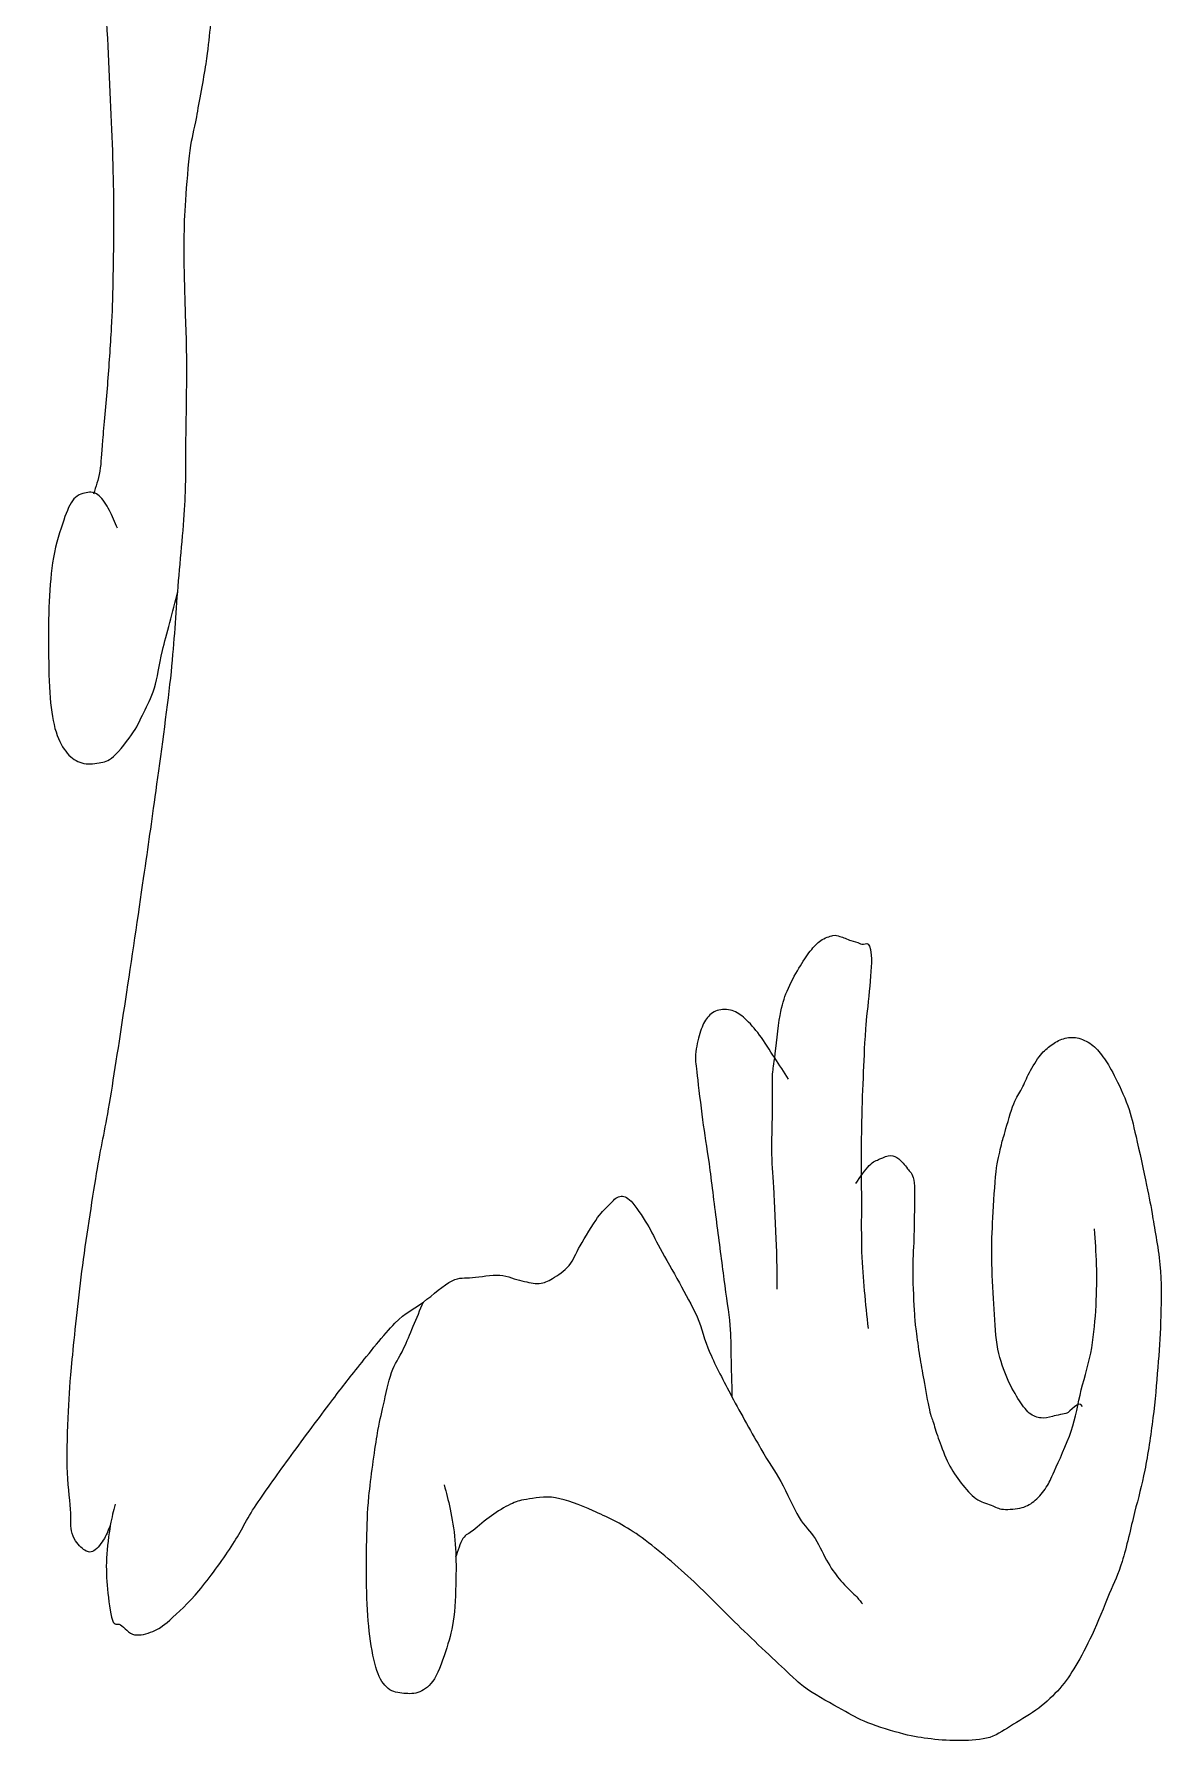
# Model space of a CAD drawing. Header units: millimetres. Extents: x -283 to 283, y -151 to 150.
# Drawn here: x -133.38 to -110.72, y -22.22 to 12.09 of the extents above; entities that cross this region are included whole.
import ezdxf

# ---------------------------------------------------------------- set-up
doc = ezdxf.new("R2010")
doc.units = ezdxf.units.MM
doc.header["$MEASUREMENT"] = 0
doc.layers.add('Camada 1', color=7, linetype='Continuous')

msp = doc.modelspace()

# ---------------------------------------------------------------- linework, layer by layer
at = {"layer": 'Camada 1', "color": 250, "lineweight": 9}
for points, knots in [([(-131.1598, 41.0359), (-131.1092, 40.8291), (-131.2001, 40.2334), (-131.2038, 40.086), (-131.2038, 40.086), (-131.2075, 39.9387), (-131.2205, 39.4637), (-131.2261, 39.2017), (-131.2261, 39.2017), (-131.2317, 38.9396), (-131.2408, 38.7496), (-131.2374, 38.5138), (-131.2374, 38.5138), (-131.234, 38.2781), (-131.2271, 38.0301), (-131.2055, 37.7932), (-131.2055, 37.7932), (-131.1839, 37.5564), (-131.1501, 37.3408), (-131.1088, 37.1054), (-131.1088, 37.1054), (-131.0674, 36.87), (-131.0179, 36.5997), (-130.958, 36.3848), (-130.958, 36.3848), (-130.8982, 36.17), (-130.8348, 35.9574), (-130.7532, 35.828), (-130.7532, 35.828), (-130.6716, 35.6985), (-130.5787, 35.686), (-130.4832, 35.6315), (-130.4832, 35.6315), (-130.3877, 35.5769), (-130.2768, 35.5114), (-130.1807, 35.5004), (-130.1807, 35.5004), (-130.0847, 35.4895), (-130.0062, 35.5223), (-129.9106, 35.566), (-129.9106, 35.566), (-129.8149, 35.6096), (-129.6867, 35.6806), (-129.6079, 35.7625), (-129.6079, 35.7625), (-129.5291, 35.8444), (-129.4879, 35.961), (-129.443, 36.052), (-129.443, 36.052), (-129.3982, 36.143), (-129.3878, 36.1765), (-129.3397, 36.3065), (-129.3397, 36.3065), (-129.2917, 36.4366), (-129.2028, 36.6595), (-129.1548, 36.8321), (-129.1548, 36.8321), (-129.1068, 37.0046), (-129.0885, 37.174), (-129.054, 37.3328), (-129.054, 37.3328), (-129.0196, 37.4916), (-128.9851, 37.5965), (-128.9479, 37.7844), (-128.9479, 37.7844), (-128.9106, 37.9722), (-128.8615, 38.235), (-128.8309, 38.4577), (-128.8309, 38.4577), (-128.8004, 38.6803), (-128.7836, 38.8815), (-128.7653, 39.1144), (-128.7653, 39.1144), (-128.747, 39.3473), (-128.7297, 39.5899), (-128.7213, 39.8534), (-128.7213, 39.8534), (-128.713, 40.1169), (-128.7092, 40.4052), (-128.7153, 40.6908), (-128.7153, 40.6908), (-128.7214, 40.9765), (-128.7374, 41.2974), (-128.758, 41.5612), (-128.758, 41.5612), (-128.7787, 41.825), (-128.8046, 42.0339), (-128.8389, 42.2672), (-128.8389, 42.2672), (-128.8732, 42.5006), (-128.909, 42.7045), (-128.9632, 42.9568), (-128.9632, 42.9568), (-129.0174, 43.2091), (-129.0952, 43.5546), (-129.1634, 43.7779), (-129.1634, 43.7779), (-129.2315, 44.0013), (-129.2815, 44.0951), (-129.3692, 44.2869), (-129.3692, 44.2869), (-129.4569, 44.4786), (-129.5986, 44.7549), (-129.6889, 44.9274), (-129.6889, 44.9274), (-129.7792, 45.0998), (-129.8159, 45.1782), (-129.9111, 45.3214), (-129.9111, 45.3214), (-130.0063, 45.4646), (-130.1431, 45.7063), (-130.2594, 45.7853), (-130.2594, 45.7853), (-130.3758, 45.8643), (-130.4877, 45.8127), (-130.5944, 45.7853), (-130.5944, 45.7853), (-130.7011, 45.7579), (-130.7906, 45.6981), (-130.8971, 45.6215), (-130.8971, 45.6215), (-131.0035, 45.545), (-131.1184, 45.4581), (-131.2322, 45.3267), (-131.2322, 45.3267), (-131.3461, 45.1953), (-131.4733, 45.0218), (-131.5784, 44.8354), (-131.5784, 44.8354), (-131.6835, 44.649), (-131.7588, 44.4424), (-131.8598, 44.2131), (-131.8598, 44.2131), (-131.9608, 43.9838), (-132.0937, 43.7179), (-132.1845, 43.4597), (-132.1845, 43.4597), (-132.2753, 43.2016), (-132.3199, 42.9793), (-132.4012, 42.6736), (-132.4012, 42.6736), (-132.4825, 42.3679), (-132.5926, 41.9644), (-132.6721, 41.6255), (-132.6721, 41.6255), (-132.7517, 41.2867), (-132.8184, 40.971), (-132.8782, 40.6429), (-132.8782, 40.6429), (-132.9379, 40.3147), (-132.983, 40.0378), (-133.0302, 39.6602), (-133.0302, 39.6602), (-133.0774, 39.2827), (-133.1208, 38.8527), (-133.1608, 38.3828), (-133.1608, 38.3828), (-133.2008, 37.913), (-133.2372, 37.3401), (-133.27, 36.8434), (-133.27, 36.8434), (-133.3028, 36.3466), (-133.3391, 35.933), (-133.3575, 35.4022), (-133.3575, 35.4022), (-133.376, 34.8714), (-133.3782, 34.2614), (-133.3804, 33.6662), (-133.3804, 33.6662), (-133.3827, 33.071), (-133.3778, 32.4162), (-133.371, 31.832), (-133.371, 31.832), (-133.3643, 31.2477), (-133.3574, 30.8058), (-133.3399, 30.1615), (-133.3399, 30.1615), (-133.3223, 29.5172), (-133.2924, 28.5949), (-133.2659, 27.9669), (-133.2659, 27.9669), (-133.2393, 27.339), (-133.2162, 26.9952), (-133.1806, 26.3947), (-133.1806, 26.3947), (-133.1451, 25.7942), (-133.0917, 24.8993), (-133.0525, 24.364), (-133.0525, 24.364), (-133.0133, 23.8286), (-133.0168, 23.9054), (-132.9453, 23.1848), (-132.9453, 23.1848), (-132.8738, 22.4642), (-132.7308, 21.0722), (-132.6235, 20.0404), (-132.6235, 20.0404), (-132.5163, 19.0086), (-132.4018, 18.0262), (-132.3017, 16.9942), (-132.3017, 16.9942), (-132.2016, 15.9623), (-132.0945, 14.8116), (-132.0231, 13.8498), (-132.0231, 13.8498), (-131.9517, 12.8881), (-131.9128, 12.0486), (-131.8738, 11.2295), (-131.8738, 11.2295), (-131.8348, 10.4103), (-131.8012, 9.615), (-131.7891, 8.9367), (-131.7891, 8.9367), (-131.777, 8.2584), (-131.7937, 7.6268), (-131.8012, 7.1679), (-131.8012, 7.1679), (-131.8088, 6.7091), (-131.8161, 6.5405), (-131.8344, 6.1853), (-131.8344, 6.1853), (-131.8527, 5.8301), (-131.8818, 5.4157), (-131.9109, 5.0389), (-131.9109, 5.0389), (-131.94, 4.6621), (-131.9836, 4.2146), (-132.009, 3.9253), (-132.009, 3.9253), (-132.0344, 3.6359), (-132.0329, 3.4873), (-132.0635, 3.3029), (-132.0635, 3.3029), (-132.094, 3.1186), (-132.1465, 2.9972), (-132.1881, 2.8444)], [0, 0, 0, 0, 0.0166667, 0.0166667, 0.0166667, 0.0166667, 0.0333333, 0.0333333, 0.0333333, 0.0333333, 0.05, 0.05, 0.05, 0.05, 0.0666667, 0.0666667, 0.0666667, 0.0666667, 0.0833333, 0.0833333, 0.0833333, 0.0833333, 0.1, 0.1, 0.1, 0.1, 0.1166667, 0.1166667, 0.1166667, 0.1166667, 0.1333333, 0.1333333, 0.1333333, 0.1333333, 0.15, 0.15, 0.15, 0.15, 0.1666667, 0.1666667, 0.1666667, 0.1666667, 0.1833333, 0.1833333, 0.1833333, 0.1833333, 0.2, 0.2, 0.2, 0.2, 0.2166667, 0.2166667, 0.2166667, 0.2166667, 0.2333333, 0.2333333, 0.2333333, 0.2333333, 0.25, 0.25, 0.25, 0.25, 0.2666667, 0.2666667, 0.2666667, 0.2666667, 0.2833333, 0.2833333, 0.2833333, 0.2833333, 0.3, 0.3, 0.3, 0.3, 0.3166667, 0.3166667, 0.3166667, 0.3166667, 0.3333333, 0.3333333, 0.3333333, 0.3333333, 0.35, 0.35, 0.35, 0.35, 0.3666667, 0.3666667, 0.3666667, 0.3666667, 0.3833333, 0.3833333, 0.3833333, 0.3833333, 0.4, 0.4, 0.4, 0.4, 0.4166667, 0.4166667, 0.4166667, 0.4166667, 0.4333333, 0.4333333, 0.4333333, 0.4333333, 0.45, 0.45, 0.45, 0.45, 0.4666667, 0.4666667, 0.4666667, 0.4666667, 0.4833333, 0.4833333, 0.4833333, 0.4833333, 0.5, 0.5, 0.5, 0.5, 0.5166667, 0.5166667, 0.5166667, 0.5166667, 0.5333333, 0.5333333, 0.5333333, 0.5333333, 0.55, 0.55, 0.55, 0.55, 0.5666667, 0.5666667, 0.5666667, 0.5666667, 0.5833333, 0.5833333, 0.5833333, 0.5833333, 0.6, 0.6, 0.6, 0.6, 0.6166667, 0.6166667, 0.6166667, 0.6166667, 0.6333333, 0.6333333, 0.6333333, 0.6333333, 0.65, 0.65, 0.65, 0.65, 0.6666667, 0.6666667, 0.6666667, 0.6666667, 0.6833333, 0.6833333, 0.6833333, 0.6833333, 0.7, 0.7, 0.7, 0.7, 0.7166667, 0.7166667, 0.7166667, 0.7166667, 0.7333333, 0.7333333, 0.7333333, 0.7333333, 0.75, 0.75, 0.75, 0.75, 0.7666667, 0.7666667, 0.7666667, 0.7666667, 0.7833333, 0.7833333, 0.7833333, 0.7833333, 0.8, 0.8, 0.8, 0.8, 0.8166667, 0.8166667, 0.8166667, 0.8166667, 0.8333333, 0.8333333, 0.8333333, 0.8333333, 0.85, 0.85, 0.85, 0.85, 0.8666667, 0.8666667, 0.8666667, 0.8666667, 0.8833333, 0.8833333, 0.8833333, 0.8833333, 0.9, 0.9, 0.9, 0.9, 0.9166667, 0.9166667, 0.9166667, 0.9166667, 0.9333333, 0.9333333, 0.9333333, 0.9333333, 0.95, 0.95, 0.95, 0.95, 0.9666667, 0.9666667, 0.9666667, 0.9666667, 1, 1, 1, 1]), ([(-131.8525, -17.8891), (-131.8994, -17.9874), (-131.9332, -18.0959), (-131.9932, -18.1839), (-131.9932, -18.1839), (-132.0532, -18.2719), (-132.1375, -18.3853), (-132.2095, -18.4132), (-132.2095, -18.4132), (-132.2815, -18.4411), (-132.3454, -18.4085), (-132.4147, -18.3477), (-132.4147, -18.3477), (-132.4841, -18.2869), (-132.5757, -18.199), (-132.6198, -18.0529), (-132.6198, -18.0529), (-132.6639, -17.9068), (-132.6358, -17.7854), (-132.6519, -17.5616), (-132.6519, -17.5616), (-132.6679, -17.3378), (-132.709, -17.0408), (-132.7161, -16.71), (-132.7161, -16.71), (-132.7231, -16.3791), (-132.7101, -15.9577), (-132.6936, -15.5963), (-132.6936, -15.5963), (-132.6771, -15.2349), (-132.6626, -15.0182), (-132.6172, -14.5482), (-132.6172, -14.5482), (-132.5718, -14.0781), (-132.503, -13.4026), (-132.4214, -12.7794), (-132.4214, -12.7794), (-132.3397, -12.1563), (-132.2205, -11.377), (-132.1281, -10.8142), (-132.1281, -10.8142), (-132.0358, -10.2514), (-131.9655, -9.9902), (-131.8677, -9.4057), (-131.8677, -9.4057), (-131.77, -8.8213), (-131.656, -8.0628), (-131.542, -7.3095), (-131.542, -7.3095), (-131.428, -6.5561), (-131.285, -5.5844), (-131.1836, -4.8856), (-131.1836, -4.8856), (-131.0822, -4.1869), (-131.0246, -3.7889), (-130.9338, -3.1169), (-130.9338, -3.1169), (-130.8429, -2.445), (-130.7115, -1.521), (-130.6386, -0.8537), (-130.6386, -0.8537), (-130.5657, -0.1865), (-130.5445, 0.2985), (-130.4972, 0.878), (-130.4972, 0.878), (-130.4498, 1.4576), (-130.3821, 2.1244), (-130.3546, 2.6234), (-130.3546, 2.6234), (-130.3272, 3.1224), (-130.3395, 3.3745), (-130.333, 3.8597), (-130.333, 3.8597), (-130.3265, 4.3448), (-130.3123, 5.0302), (-130.3155, 5.5345), (-130.3155, 5.5345), (-130.3187, 6.0388), (-130.3437, 6.4815), (-130.3525, 6.8811), (-130.3525, 6.8811), (-130.3612, 7.2806), (-130.3709, 7.6189), (-130.368, 7.9319), (-130.368, 7.9319), (-130.365, 8.2449), (-130.355, 8.4486), (-130.3348, 8.753), (-130.3348, 8.753), (-130.3146, 9.0575), (-130.2839, 9.473), (-130.2472, 9.7547), (-130.2472, 9.7547), (-130.2105, 10.0363), (-130.1695, 10.1384), (-130.1165, 10.4279), (-130.1165, 10.4279), (-130.0634, 10.7174), (-129.9746, 11.1935), (-129.9287, 11.4915), (-129.9287, 11.4915), (-129.8828, 11.7895), (-129.8653, 11.9881), (-129.8417, 12.2121), (-129.8417, 12.2121), (-129.8181, 12.4361), (-129.791, 12.6117), (-129.7872, 12.8344), (-129.7872, 12.8344), (-129.7834, 13.0572), (-129.7884, 13.241), (-129.8191, 13.5223), (-129.8191, 13.5223), (-129.8498, 13.8035), (-129.9175, 14.2096), (-129.9696, 14.5049), (-129.9696, 14.5049), (-130.0217, 14.8002), (-130.0665, 14.9635), (-130.1311, 15.291), (-130.1311, 15.291), (-130.1957, 15.6186), (-130.2818, 16.0935), (-130.3572, 16.4702), (-130.3572, 16.4702), (-130.4325, 16.8468), (-130.5058, 17.2387), (-130.5832, 17.5511), (-130.5832, 17.5511), (-130.6607, 17.8634), (-130.7321, 17.9813), (-130.8204, 18.3372), (-130.8204, 18.3372), (-130.9086, 18.6931), (-131.0052, 19.1614), (-131.1111, 19.6801), (-131.1111, 19.6801), (-131.217, 20.1988), (-131.3623, 20.9521), (-131.4555, 21.4488), (-131.4555, 21.4488), (-131.5488, 21.9456), (-131.5953, 22.2729), (-131.6707, 22.6607), (-131.6707, 22.6607), (-131.7461, 23.0486), (-131.8446, 23.4238), (-131.9076, 23.7744), (-131.9076, 23.7744), (-131.9705, 24.1249), (-131.997, 24.4615), (-132.0473, 24.757), (-132.0473, 24.757), (-132.0976, 25.0526), (-132.1621, 25.2806), (-132.2088, 25.5431), (-132.2088, 25.5431), (-132.2555, 25.8056), (-132.2912, 26.0504), (-132.3271, 26.3292), (-132.3271, 26.3292), (-132.3629, 26.608), (-132.3986, 26.9952), (-132.4236, 27.2136), (-132.4236, 27.2136), (-132.4487, 27.432), (-132.4595, 27.4975), (-132.4774, 27.6394)], [0, 0, 0, 0, 0.0232558, 0.0232558, 0.0232558, 0.0232558, 0.0465116, 0.0465116, 0.0465116, 0.0465116, 0.0697674, 0.0697674, 0.0697674, 0.0697674, 0.0930233, 0.0930233, 0.0930233, 0.0930233, 0.1162791, 0.1162791, 0.1162791, 0.1162791, 0.1395349, 0.1395349, 0.1395349, 0.1395349, 0.1627907, 0.1627907, 0.1627907, 0.1627907, 0.1860465, 0.1860465, 0.1860465, 0.1860465, 0.2093023, 0.2093023, 0.2093023, 0.2093023, 0.2325581, 0.2325581, 0.2325581, 0.2325581, 0.255814, 0.255814, 0.255814, 0.255814, 0.2790698, 0.2790698, 0.2790698, 0.2790698, 0.3023256, 0.3023256, 0.3023256, 0.3023256, 0.3255814, 0.3255814, 0.3255814, 0.3255814, 0.3488372, 0.3488372, 0.3488372, 0.3488372, 0.372093, 0.372093, 0.372093, 0.372093, 0.3953488, 0.3953488, 0.3953488, 0.3953488, 0.4186047, 0.4186047, 0.4186047, 0.4186047, 0.4418605, 0.4418605, 0.4418605, 0.4418605, 0.4651163, 0.4651163, 0.4651163, 0.4651163, 0.4883721, 0.4883721, 0.4883721, 0.4883721, 0.5116279, 0.5116279, 0.5116279, 0.5116279, 0.5348837, 0.5348837, 0.5348837, 0.5348837, 0.5581395, 0.5581395, 0.5581395, 0.5581395, 0.5813953, 0.5813953, 0.5813953, 0.5813953, 0.6046512, 0.6046512, 0.6046512, 0.6046512, 0.627907, 0.627907, 0.627907, 0.627907, 0.6511628, 0.6511628, 0.6511628, 0.6511628, 0.6744186, 0.6744186, 0.6744186, 0.6744186, 0.6976744, 0.6976744, 0.6976744, 0.6976744, 0.7209302, 0.7209302, 0.7209302, 0.7209302, 0.744186, 0.744186, 0.744186, 0.744186, 0.7674419, 0.7674419, 0.7674419, 0.7674419, 0.7906977, 0.7906977, 0.7906977, 0.7906977, 0.8139535, 0.8139535, 0.8139535, 0.8139535, 0.8372093, 0.8372093, 0.8372093, 0.8372093, 0.8604651, 0.8604651, 0.8604651, 0.8604651, 0.8837209, 0.8837209, 0.8837209, 0.8837209, 0.9069767, 0.9069767, 0.9069767, 0.9069767, 0.9302326, 0.9302326, 0.9302326, 0.9302326, 0.9534884, 0.9534884, 0.9534884, 0.9534884, 1, 1, 1, 1]), ([(-131.7078, 2.1565), (-131.7617, 2.2766), (-131.8082, 2.4072), (-131.8696, 2.5168), (-131.8696, 2.5168), (-131.931, 2.6265), (-132.0016, 2.7507), (-132.0747, 2.8116), (-132.0747, 2.8116), (-132.1477, 2.8725), (-132.2162, 2.888), (-132.3015, 2.8771), (-132.3015, 2.8771), (-132.3868, 2.8662), (-132.4994, 2.8413), (-132.5825, 2.7461), (-132.5825, 2.7461), (-132.6657, 2.651), (-132.7189, 2.5187), (-132.7882, 2.3203), (-132.7882, 2.3203), (-132.8574, 2.1219), (-132.9442, 1.8455), (-132.994, 1.567), (-132.994, 1.567), (-133.0439, 1.2884), (-133.0646, 0.9963), (-133.0811, 0.6826), (-133.0811, 0.6826), (-133.0977, 0.3689), (-133.096, 0.0227), (-133.0927, -0.3), (-133.0927, -0.3), (-133.0893, -0.6228), (-133.0864, -0.9721), (-133.061, -1.2499), (-133.061, -1.2499), (-133.0355, -1.5277), (-133.0022, -1.7454), (-132.9426, -1.9378), (-132.9426, -1.9378), (-132.8831, -2.1301), (-132.8036, -2.2584), (-132.7161, -2.3636), (-132.7161, -2.3636), (-132.6285, -2.4688), (-132.5313, -2.5271), (-132.4245, -2.5601), (-132.4245, -2.5601), (-132.3176, -2.593), (-132.1852, -2.5819), (-132.0787, -2.5601), (-132.0787, -2.5601), (-131.9722, -2.5383), (-131.903, -2.5335), (-131.7869, -2.4291), (-131.7869, -2.4291), (-131.6708, -2.3247), (-131.488, -2.0856), (-131.3867, -1.9378), (-131.3867, -1.9378), (-131.2854, -1.7899), (-131.2515, -1.6922), (-131.1811, -1.5447), (-131.1811, -1.5447), (-131.1107, -1.3972), (-131.0288, -1.264), (-130.9646, -1.0534), (-130.9646, -1.0534), (-130.9005, -0.8428), (-130.88, -0.6222), (-130.802, -0.3), (-130.802, -0.3), (-130.724, 0.0221), (-130.5988, 0.4854), (-130.4972, 0.878)], [0, 0, 0, 0, 0.05, 0.05, 0.05, 0.05, 0.1, 0.1, 0.1, 0.1, 0.15, 0.15, 0.15, 0.15, 0.2, 0.2, 0.2, 0.2, 0.25, 0.25, 0.25, 0.25, 0.3, 0.3, 0.3, 0.3, 0.35, 0.35, 0.35, 0.35, 0.4, 0.4, 0.4, 0.4, 0.45, 0.45, 0.45, 0.45, 0.5, 0.5, 0.5, 0.5, 0.55, 0.55, 0.55, 0.55, 0.6, 0.6, 0.6, 0.6, 0.65, 0.65, 0.65, 0.65, 0.7, 0.7, 0.7, 0.7, 0.75, 0.75, 0.75, 0.75, 0.8, 0.8, 0.8, 0.8, 0.85, 0.85, 0.85, 0.85, 0.9, 0.9, 0.9, 0.9, 1, 1, 1, 1]), ([(-118.4506, -13.1397), (-118.454, -12.8777), (-118.4502, -12.6761), (-118.4608, -12.3536), (-118.4608, -12.3536), (-118.4713, -12.0312), (-118.498, -11.5293), (-118.5139, -11.2072), (-118.5139, -11.2072), (-118.5299, -10.8852), (-118.5514, -10.69), (-118.5566, -10.4211), (-118.5566, -10.4211), (-118.5618, -10.1523), (-118.5471, -9.8588), (-118.5451, -9.6023), (-118.5451, -9.6023), (-118.5432, -9.3457), (-118.552, -9.0695), (-118.5446, -8.8817), (-118.5446, -8.8817), (-118.5372, -8.6938), (-118.5265, -8.6961), (-118.5011, -8.4886), (-118.5011, -8.4886), (-118.4757, -8.2812), (-118.4346, -7.8641), (-118.3924, -7.637), (-118.3924, -7.637), (-118.3502, -7.41), (-118.3153, -7.3055), (-118.2516, -7.1457), (-118.2516, -7.1457), (-118.1878, -6.9859), (-118.0914, -6.821), (-118.0135, -6.6871), (-118.0135, -6.6871), (-117.9356, -6.5533), (-117.8582, -6.4363), (-117.7847, -6.3431), (-117.7847, -6.3431), (-117.7111, -6.2499), (-117.6494, -6.1815), (-117.5732, -6.1292), (-117.5732, -6.1292), (-117.4971, -6.077), (-117.3937, -6.0442), (-117.3294, -6.0306), (-117.3294, -6.0306), (-117.2651, -6.0169), (-117.2482, -6.0306), (-117.1886, -6.047), (-117.1886, -6.047), (-117.129, -6.0633), (-117.0405, -6.1047), (-116.972, -6.1292), (-116.972, -6.1292), (-116.9034, -6.1538), (-116.846, -6.1455), (-116.777, -6.195), (-116.777, -6.195), (-116.708, -6.2446), (-116.5821, -6.0622), (-116.5605, -6.4254), (-116.5605, -6.4254), (-116.539, -6.7886), (-116.648, -7.4945), (-116.6754, -7.906), (-116.6754, -7.906), (-116.7028, -8.3174), (-116.7111, -8.5557), (-116.7249, -8.893), (-116.7249, -8.893), (-116.7387, -9.2303), (-116.7525, -9.5177), (-116.7582, -9.9293), (-116.7582, -9.9293), (-116.7639, -10.341), (-116.76, -10.951), (-116.7592, -11.3606), (-116.7592, -11.3606), (-116.7585, -11.7701), (-116.7635, -12.0833), (-116.7536, -12.3864), (-116.7536, -12.3864), (-116.7437, -12.6895), (-116.7216, -12.9157), (-116.7002, -13.1725), (-116.7002, -13.1725), (-116.6787, -13.4293), (-116.6501, -13.6747), (-116.6251, -13.9258)], [0, 0, 0, 0, 0.0416667, 0.0416667, 0.0416667, 0.0416667, 0.0833333, 0.0833333, 0.0833333, 0.0833333, 0.125, 0.125, 0.125, 0.125, 0.1666667, 0.1666667, 0.1666667, 0.1666667, 0.2083333, 0.2083333, 0.2083333, 0.2083333, 0.25, 0.25, 0.25, 0.25, 0.2916667, 0.2916667, 0.2916667, 0.2916667, 0.3333333, 0.3333333, 0.3333333, 0.3333333, 0.375, 0.375, 0.375, 0.375, 0.4166667, 0.4166667, 0.4166667, 0.4166667, 0.4583333, 0.4583333, 0.4583333, 0.4583333, 0.5, 0.5, 0.5, 0.5, 0.5416667, 0.5416667, 0.5416667, 0.5416667, 0.5833333, 0.5833333, 0.5833333, 0.5833333, 0.625, 0.625, 0.625, 0.625, 0.6666667, 0.6666667, 0.6666667, 0.6666667, 0.7083333, 0.7083333, 0.7083333, 0.7083333, 0.75, 0.75, 0.75, 0.75, 0.7916667, 0.7916667, 0.7916667, 0.7916667, 0.8333333, 0.8333333, 0.8333333, 0.8333333, 0.875, 0.875, 0.875, 0.875, 0.9166667, 0.9166667, 0.9166667, 0.9166667, 1, 1, 1, 1]), ([(-118.2205, -8.9144), (-118.314, -8.7725), (-118.404, -8.636), (-118.5011, -8.4886), (-118.5011, -8.4886), (-118.5982, -8.3412), (-118.7042, -8.1612), (-118.8033, -8.0301), (-118.8033, -8.0301), (-118.9024, -7.8989), (-119.0028, -7.7846), (-119.0948, -7.7025), (-119.0948, -7.7025), (-119.1868, -7.6204), (-119.2599, -7.5661), (-119.354, -7.5387), (-119.354, -7.5387), (-119.4481, -7.5114), (-119.5694, -7.5113), (-119.6565, -7.5387), (-119.6565, -7.5387), (-119.7436, -7.5662), (-119.8139, -7.6246), (-119.8727, -7.7025), (-119.8727, -7.7025), (-119.9316, -7.7804), (-119.9659, -7.8751), (-120.0026, -7.9973), (-120.0026, -7.9973), (-120.0394, -8.1196), (-120.0796, -8.2698), (-120.0894, -8.4231), (-120.0894, -8.4231), (-120.0992, -8.5765), (-120.0806, -8.6303), (-120.0573, -8.8489), (-120.0573, -8.8489), (-120.034, -9.0676), (-119.9893, -9.4385), (-119.9499, -9.7333), (-119.9499, -9.7333), (-119.9105, -10.0281), (-119.8675, -10.2737), (-119.8209, -10.6177), (-119.8209, -10.6177), (-119.7744, -10.9616), (-119.7206, -11.4092), (-119.6705, -11.7968), (-119.6705, -11.7968), (-119.6204, -12.1844), (-119.5649, -12.5993), (-119.5201, -12.9432), (-119.5201, -12.9432), (-119.4754, -13.2871), (-119.4253, -13.6016), (-119.402, -13.8603), (-119.402, -13.8603), (-119.3786, -14.1191), (-119.3878, -14.2425), (-119.3808, -14.4827), (-119.3808, -14.4827), (-119.3738, -14.7229), (-119.3668, -15.0286), (-119.3598, -15.3015)], [0, 0, 0, 0, 0.0588235, 0.0588235, 0.0588235, 0.0588235, 0.1176471, 0.1176471, 0.1176471, 0.1176471, 0.1764706, 0.1764706, 0.1764706, 0.1764706, 0.2352941, 0.2352941, 0.2352941, 0.2352941, 0.2941176, 0.2941176, 0.2941176, 0.2941176, 0.3529412, 0.3529412, 0.3529412, 0.3529412, 0.4117647, 0.4117647, 0.4117647, 0.4117647, 0.4705882, 0.4705882, 0.4705882, 0.4705882, 0.5294118, 0.5294118, 0.5294118, 0.5294118, 0.5882353, 0.5882353, 0.5882353, 0.5882353, 0.6470588, 0.6470588, 0.6470588, 0.6470588, 0.7058824, 0.7058824, 0.7058824, 0.7058824, 0.7647059, 0.7647059, 0.7647059, 0.7647059, 0.8235294, 0.8235294, 0.8235294, 0.8235294, 0.8823529, 0.8823529, 0.8823529, 0.8823529, 1, 1, 1, 1]), ([(-112.315, -15.4981), (-112.3831, -15.3439), (-112.5798, -15.6182), (-112.6285, -15.6291), (-112.6285, -15.6291), (-112.6771, -15.64), (-112.8338, -15.6782), (-112.9203, -15.6946), (-112.9203, -15.6946), (-113.0067, -15.711), (-113.0694, -15.7383), (-113.1472, -15.7273), (-113.1472, -15.7273), (-113.2249, -15.7164), (-113.3067, -15.6952), (-113.3848, -15.6291), (-113.3848, -15.6291), (-113.4629, -15.563), (-113.5339, -15.4602), (-113.6115, -15.3343), (-113.6115, -15.3343), (-113.6891, -15.2083), (-113.7781, -15.0575), (-113.8489, -14.8757), (-113.8489, -14.8757), (-113.9196, -14.6939), (-113.9896, -14.5011), (-114.0321, -14.2534), (-114.0321, -14.2534), (-114.0746, -14.0057), (-114.0785, -13.7242), (-114.0963, -13.4345), (-114.0963, -13.4345), (-114.1141, -13.1449), (-114.1355, -12.8085), (-114.1388, -12.5174), (-114.1388, -12.5174), (-114.1422, -12.2263), (-114.1312, -11.9885), (-114.1166, -11.6985), (-114.1166, -11.6985), (-114.102, -11.4086), (-114.0783, -11.0201), (-114.0511, -10.7814), (-114.0511, -10.7814), (-114.0239, -10.5428), (-113.9853, -10.418), (-113.9552, -10.2824), (-113.9552, -10.2824), (-113.9251, -10.1468), (-113.914, -10.1151), (-113.871, -9.9698), (-113.871, -9.9698), (-113.828, -9.8244), (-113.7542, -9.5556), (-113.6972, -9.4105), (-113.6972, -9.4105), (-113.6402, -9.2655), (-113.5843, -9.2104), (-113.5318, -9.1062), (-113.5318, -9.1062), (-113.4793, -9.002), (-113.4446, -8.8979), (-113.3826, -8.7854), (-113.3826, -8.7854), (-113.3205, -8.6729), (-113.2337, -8.5245), (-113.1602, -8.4324), (-113.1602, -8.4324), (-113.0867, -8.3403), (-113.0203, -8.2899), (-112.9434, -8.235), (-112.9434, -8.235), (-112.8665, -8.1801), (-112.7865, -8.128), (-112.6996, -8.1034), (-112.6996, -8.1034), (-112.6126, -8.0787), (-112.5175, -8.0677), (-112.4233, -8.0869), (-112.4233, -8.0869), (-112.3291, -8.1061), (-112.2232, -8.1552), (-112.1363, -8.2185), (-112.1363, -8.2185), (-112.0493, -8.2818), (-111.9804, -8.3607), (-111.9035, -8.4652), (-111.9035, -8.4652), (-111.8266, -8.5697), (-111.7594, -8.6787), (-111.6763, -8.8436), (-111.6763, -8.8436), (-111.5932, -9.0084), (-111.4794, -9.2451), (-111.4059, -9.4522), (-111.4059, -9.4522), (-111.3324, -9.6594), (-111.3015, -9.8112), (-111.2385, -10.0774), (-111.2385, -10.0774), (-111.1754, -10.3436), (-111.0846, -10.7737), (-111.0279, -11.0479), (-111.0279, -11.0479), (-110.9713, -11.3222), (-110.9455, -11.4334), (-110.8985, -11.7224), (-110.8985, -11.7224), (-110.8514, -12.0115), (-110.772, -12.4267), (-110.7462, -12.7794), (-110.7462, -12.7794), (-110.7204, -13.1322), (-110.7377, -13.4716), (-110.747, -13.7948), (-110.747, -13.7948), (-110.7563, -14.1181), (-110.7762, -14.3895), (-110.8017, -14.7119), (-110.8017, -14.7119), (-110.8272, -15.0344), (-110.8561, -15.3824), (-110.8997, -15.7273), (-110.8997, -15.7273), (-110.9433, -16.0722), (-111.0009, -16.4574), (-111.0626, -16.7755), (-111.0626, -16.7755), (-111.1243, -17.0936), (-111.1927, -17.3214), (-111.2685, -17.6271), (-111.2685, -17.6271), (-111.3444, -17.9328), (-111.4324, -18.3352), (-111.5178, -18.6097), (-111.5178, -18.6097), (-111.6031, -18.8842), (-111.6766, -19.0191), (-111.7776, -19.2648), (-111.7776, -19.2648), (-111.8786, -19.5105), (-112.012, -19.8433), (-112.124, -20.0837), (-112.124, -20.0837), (-112.2359, -20.3241), (-112.3402, -20.5255), (-112.4486, -20.706), (-112.4486, -20.706), (-112.557, -20.8864), (-112.6484, -21.0223), (-112.7731, -21.1646), (-112.7731, -21.1646), (-112.8978, -21.3068), (-113.0397, -21.4374), (-113.1948, -21.5576), (-113.1948, -21.5576), (-113.3499, -21.6778), (-113.5389, -21.7869), (-113.7029, -21.8851), (-113.7029, -21.8851), (-113.8668, -21.9834), (-114.0034, -22.0925), (-114.1785, -22.1472), (-114.1785, -22.1472), (-114.3536, -22.2019), (-114.5549, -22.2072), (-114.7512, -22.2127), (-114.7512, -22.2127), (-114.9476, -22.2181), (-115.1636, -22.2018), (-115.3563, -22.1799), (-115.3563, -22.1799), (-115.549, -22.1581), (-115.6948, -22.1363), (-115.9073, -22.0817), (-115.9073, -22.0817), (-116.1198, -22.0271), (-116.424, -21.9343), (-116.6311, -21.8524), (-116.6311, -21.8524), (-116.8381, -21.7705), (-116.9515, -21.6995), (-117.1495, -21.5904), (-117.1495, -21.5904), (-117.3475, -21.4812), (-117.6426, -21.3174), (-117.8191, -21.1973), (-117.8191, -21.1973), (-117.9957, -21.0772), (-117.9703, -21.0881), (-118.2079, -20.8698), (-118.2079, -20.8698), (-118.4454, -20.6514), (-118.9043, -20.2147), (-119.2444, -19.8871), (-119.2444, -19.8871), (-119.5845, -19.5596), (-119.9084, -19.2102), (-120.2486, -18.9045), (-120.2486, -18.9045), (-120.5888, -18.5988), (-120.9681, -18.2714), (-121.2852, -18.0529), (-121.2852, -18.0529), (-121.6023, -17.8343), (-121.8791, -17.7144), (-122.1493, -17.5943), (-122.1493, -17.5943), (-122.4194, -17.4742), (-122.6817, -17.3705), (-122.9054, -17.3323), (-122.9054, -17.3323), (-123.1292, -17.2941), (-123.3376, -17.3432), (-123.4889, -17.365), (-123.4889, -17.365), (-123.6403, -17.3869), (-123.6959, -17.4087), (-123.8132, -17.4633), (-123.8132, -17.4633), (-123.9304, -17.5179), (-124.0672, -17.6052), (-124.1915, -17.6926), (-124.1915, -17.6926), (-124.3159, -17.7799), (-124.4636, -17.911), (-124.5591, -17.9874), (-124.5591, -17.9874), (-124.6546, -18.0638), (-124.7037, -18.059), (-124.7645, -18.1512), (-124.7645, -18.1512), (-124.8254, -18.2433), (-124.8656, -18.4023), (-124.9161, -18.5278)], [0, 0, 0, 0, 0.0166667, 0.0166667, 0.0166667, 0.0166667, 0.0333333, 0.0333333, 0.0333333, 0.0333333, 0.05, 0.05, 0.05, 0.05, 0.0666667, 0.0666667, 0.0666667, 0.0666667, 0.0833333, 0.0833333, 0.0833333, 0.0833333, 0.1, 0.1, 0.1, 0.1, 0.1166667, 0.1166667, 0.1166667, 0.1166667, 0.1333333, 0.1333333, 0.1333333, 0.1333333, 0.15, 0.15, 0.15, 0.15, 0.1666667, 0.1666667, 0.1666667, 0.1666667, 0.1833333, 0.1833333, 0.1833333, 0.1833333, 0.2, 0.2, 0.2, 0.2, 0.2166667, 0.2166667, 0.2166667, 0.2166667, 0.2333333, 0.2333333, 0.2333333, 0.2333333, 0.25, 0.25, 0.25, 0.25, 0.2666667, 0.2666667, 0.2666667, 0.2666667, 0.2833333, 0.2833333, 0.2833333, 0.2833333, 0.3, 0.3, 0.3, 0.3, 0.3166667, 0.3166667, 0.3166667, 0.3166667, 0.3333333, 0.3333333, 0.3333333, 0.3333333, 0.35, 0.35, 0.35, 0.35, 0.3666667, 0.3666667, 0.3666667, 0.3666667, 0.3833333, 0.3833333, 0.3833333, 0.3833333, 0.4, 0.4, 0.4, 0.4, 0.4166667, 0.4166667, 0.4166667, 0.4166667, 0.4333333, 0.4333333, 0.4333333, 0.4333333, 0.45, 0.45, 0.45, 0.45, 0.4666667, 0.4666667, 0.4666667, 0.4666667, 0.4833333, 0.4833333, 0.4833333, 0.4833333, 0.5, 0.5, 0.5, 0.5, 0.5166667, 0.5166667, 0.5166667, 0.5166667, 0.5333333, 0.5333333, 0.5333333, 0.5333333, 0.55, 0.55, 0.55, 0.55, 0.5666667, 0.5666667, 0.5666667, 0.5666667, 0.5833333, 0.5833333, 0.5833333, 0.5833333, 0.6, 0.6, 0.6, 0.6, 0.6166667, 0.6166667, 0.6166667, 0.6166667, 0.6333333, 0.6333333, 0.6333333, 0.6333333, 0.65, 0.65, 0.65, 0.65, 0.6666667, 0.6666667, 0.6666667, 0.6666667, 0.6833333, 0.6833333, 0.6833333, 0.6833333, 0.7, 0.7, 0.7, 0.7, 0.7166667, 0.7166667, 0.7166667, 0.7166667, 0.7333333, 0.7333333, 0.7333333, 0.7333333, 0.75, 0.75, 0.75, 0.75, 0.7666667, 0.7666667, 0.7666667, 0.7666667, 0.7833333, 0.7833333, 0.7833333, 0.7833333, 0.8, 0.8, 0.8, 0.8, 0.8166667, 0.8166667, 0.8166667, 0.8166667, 0.8333333, 0.8333333, 0.8333333, 0.8333333, 0.85, 0.85, 0.85, 0.85, 0.8666667, 0.8666667, 0.8666667, 0.8666667, 0.8833333, 0.8833333, 0.8833333, 0.8833333, 0.9, 0.9, 0.9, 0.9, 0.9166667, 0.9166667, 0.9166667, 0.9166667, 0.9333333, 0.9333333, 0.9333333, 0.9333333, 0.95, 0.95, 0.95, 0.95, 0.9666667, 0.9666667, 0.9666667, 0.9666667, 1, 1, 1, 1]), ([(-116.8714, -11.0107), (-116.7813, -10.8906), (-116.6826, -10.7327), (-116.601, -10.6504), (-116.601, -10.6504), (-116.5195, -10.5681), (-116.4569, -10.5521), (-116.3848, -10.5194), (-116.3848, -10.5194), (-116.3127, -10.4866), (-116.2321, -10.4539), (-116.1687, -10.4539), (-116.1687, -10.4539), (-116.1052, -10.4539), (-116.0628, -10.4755), (-116.0066, -10.5194), (-116.0066, -10.5194), (-115.9505, -10.5633), (-115.8844, -10.6448), (-115.8339, -10.7159), (-115.8339, -10.7159), (-115.7834, -10.7871), (-115.7308, -10.7968), (-115.7044, -10.9452), (-115.7044, -10.9452), (-115.678, -11.0936), (-115.6939, -11.3052), (-115.694, -11.502), (-115.694, -11.502), (-115.6942, -11.6988), (-115.6997, -11.906), (-115.7053, -12.1244), (-115.7053, -12.1244), (-115.7109, -12.3427), (-115.7293, -12.5584), (-115.7274, -12.8122), (-115.7274, -12.8122), (-115.7255, -13.066), (-115.7053, -13.4425), (-115.6938, -13.6384), (-115.6938, -13.6384), (-115.6824, -13.8342), (-115.6764, -13.8425), (-115.6589, -13.9838), (-115.6589, -13.9838), (-115.6414, -14.1252), (-115.6144, -14.3223), (-115.5888, -14.4856), (-115.5888, -14.4856), (-115.5632, -14.6489), (-115.538, -14.7831), (-115.5052, -14.9627), (-115.5052, -14.9627), (-115.4724, -15.1422), (-115.4245, -15.4184), (-115.3919, -15.5632), (-115.3919, -15.5632), (-115.3594, -15.7079), (-115.3433, -15.7235), (-115.3109, -15.8264), (-115.3109, -15.8264), (-115.2784, -15.9292), (-115.2479, -16.0445), (-115.1974, -16.1805), (-115.1974, -16.1805), (-115.1469, -16.3165), (-115.0824, -16.4978), (-115.0082, -16.6411), (-115.0082, -16.6411), (-114.9339, -16.7844), (-114.8461, -16.9178), (-114.7539, -17.0359), (-114.7539, -17.0359), (-114.6617, -17.1541), (-114.5567, -17.2743), (-114.4561, -17.3486), (-114.4561, -17.3486), (-114.3555, -17.4229), (-114.2449, -17.4446), (-114.1529, -17.4802), (-114.1529, -17.4802), (-114.0609, -17.5158), (-114.0078, -17.5542), (-113.9038, -17.5624), (-113.9038, -17.5624), (-113.7998, -17.5705), (-113.6369, -17.5597), (-113.53, -17.5295), (-113.53, -17.5295), (-113.4231, -17.4993), (-113.3461, -17.4502), (-113.2645, -17.3814), (-113.2645, -17.3814), (-113.1828, -17.3126), (-113.1067, -17.2175), (-113.0422, -17.1182), (-113.0422, -17.1182), (-112.9777, -17.019), (-112.9628, -16.9774), (-112.8794, -16.7892), (-112.8794, -16.7892), (-112.7961, -16.6011), (-112.6332, -16.2623), (-112.5423, -15.9894), (-112.5423, -15.9894), (-112.4514, -15.7164), (-112.4076, -15.4431), (-112.339, -15.1647), (-112.339, -15.1647), (-112.2703, -14.8862), (-112.1804, -14.6059), (-112.1304, -14.3189), (-112.1304, -14.3189), (-112.0805, -14.0319), (-112.0599, -13.7479), (-112.0434, -13.4673), (-112.0434, -13.4673), (-112.0268, -13.1866), (-112.0267, -12.9064), (-112.0319, -12.6484), (-112.0319, -12.6484), (-112.0372, -12.3905), (-112.0604, -12.168), (-112.0746, -11.9278)], [0, 0, 0, 0, 0.03125, 0.03125, 0.03125, 0.03125, 0.0625, 0.0625, 0.0625, 0.0625, 0.09375, 0.09375, 0.09375, 0.09375, 0.125, 0.125, 0.125, 0.125, 0.15625, 0.15625, 0.15625, 0.15625, 0.1875, 0.1875, 0.1875, 0.1875, 0.21875, 0.21875, 0.21875, 0.21875, 0.25, 0.25, 0.25, 0.25, 0.28125, 0.28125, 0.28125, 0.28125, 0.3125, 0.3125, 0.3125, 0.3125, 0.34375, 0.34375, 0.34375, 0.34375, 0.375, 0.375, 0.375, 0.375, 0.40625, 0.40625, 0.40625, 0.40625, 0.4375, 0.4375, 0.4375, 0.4375, 0.46875, 0.46875, 0.46875, 0.46875, 0.5, 0.5, 0.5, 0.5, 0.53125, 0.53125, 0.53125, 0.53125, 0.5625, 0.5625, 0.5625, 0.5625, 0.59375, 0.59375, 0.59375, 0.59375, 0.625, 0.625, 0.625, 0.625, 0.65625, 0.65625, 0.65625, 0.65625, 0.6875, 0.6875, 0.6875, 0.6875, 0.71875, 0.71875, 0.71875, 0.71875, 0.75, 0.75, 0.75, 0.75, 0.78125, 0.78125, 0.78125, 0.78125, 0.8125, 0.8125, 0.8125, 0.8125, 0.84375, 0.84375, 0.84375, 0.84375, 0.875, 0.875, 0.875, 0.875, 0.90625, 0.90625, 0.90625, 0.90625, 0.9375, 0.9375, 0.9375, 0.9375, 1, 1, 1, 1]), ([(-125.5609, -13.3976), (-125.3696, -13.2555), (-125.1495, -13.0515), (-124.9848, -12.9695), (-124.9848, -12.9695), (-124.8201, -12.8873), (-124.737, -12.9255), (-124.5769, -12.9068), (-124.5769, -12.9068), (-124.4169, -12.8882), (-124.1907, -12.8466), (-124.0244, -12.8575), (-124.0244, -12.8575), (-123.858, -12.8684), (-123.7121, -12.9453), (-123.5803, -12.9727), (-123.5803, -12.9727), (-123.4485, -13.0001), (-123.3369, -13.0303), (-123.2337, -13.0221), (-123.2337, -13.0221), (-123.1304, -13.0139), (-123.0632, -12.9838), (-122.9627, -12.9233), (-122.9627, -12.9233), (-122.8622, -12.8629), (-122.725, -12.7708), (-122.6321, -12.6601), (-122.6321, -12.6601), (-122.5392, -12.5495), (-122.5053, -12.4256), (-122.4097, -12.2653), (-122.4097, -12.2653), (-122.3141, -12.1051), (-122.1568, -11.837), (-122.0584, -11.6986), (-122.0584, -11.6986), (-121.96, -11.5602), (-121.8944, -11.5075), (-121.8205, -11.4365), (-121.8205, -11.4365), (-121.7466, -11.3656), (-121.6886, -11.2837), (-121.6151, -11.2727), (-121.6151, -11.2727), (-121.5416, -11.2617), (-121.481, -11.2773), (-121.3882, -11.371), (-121.3882, -11.371), (-121.2955, -11.4647), (-121.1617, -11.671), (-121.0644, -11.8296), (-121.0644, -11.8296), (-120.9672, -11.9882), (-120.9134, -12.1244), (-120.8055, -12.3209), (-120.8055, -12.3209), (-120.6976, -12.5174), (-120.5411, -12.7794), (-120.417, -13.0087), (-120.417, -13.0087), (-120.2929, -13.238), (-120.1638, -13.4609), (-120.061, -13.6965), (-120.061, -13.6965), (-119.9581, -13.9322), (-119.9194, -14.1489), (-119.8021, -14.4171), (-119.8021, -14.4171), (-119.685, -14.6854), (-119.5307, -14.9794), (-119.3598, -15.3015), (-119.3598, -15.3015), (-119.1889, -15.6236), (-118.9408, -16.0658), (-118.7771, -16.3496), (-118.7771, -16.3496), (-118.6135, -16.6336), (-118.5056, -16.7753), (-118.3779, -17.0048), (-118.3779, -17.0048), (-118.25, -17.2341), (-118.1265, -17.5337), (-118.011, -17.7254), (-118.011, -17.7254), (-117.8955, -17.917), (-117.7845, -17.9979), (-117.6872, -18.1512), (-117.6872, -18.1512), (-117.5897, -18.3044), (-117.5147, -18.5002), (-117.4282, -18.6425), (-117.4282, -18.6425), (-117.3417, -18.7847), (-117.2611, -18.8935), (-117.1692, -19.0028), (-117.1692, -19.0028), (-117.0773, -19.112), (-116.9496, -19.2211), (-116.8776, -19.2975), (-116.8776, -19.2975), (-116.8057, -19.374), (-116.7841, -19.4068), (-116.7373, -19.4614)], [0, 0, 0, 0, 0.037037, 0.037037, 0.037037, 0.037037, 0.0740741, 0.0740741, 0.0740741, 0.0740741, 0.1111111, 0.1111111, 0.1111111, 0.1111111, 0.1481481, 0.1481481, 0.1481481, 0.1481481, 0.1851852, 0.1851852, 0.1851852, 0.1851852, 0.2222222, 0.2222222, 0.2222222, 0.2222222, 0.2592593, 0.2592593, 0.2592593, 0.2592593, 0.2962963, 0.2962963, 0.2962963, 0.2962963, 0.3333333, 0.3333333, 0.3333333, 0.3333333, 0.3703704, 0.3703704, 0.3703704, 0.3703704, 0.4074074, 0.4074074, 0.4074074, 0.4074074, 0.4444444, 0.4444444, 0.4444444, 0.4444444, 0.4814815, 0.4814815, 0.4814815, 0.4814815, 0.5185185, 0.5185185, 0.5185185, 0.5185185, 0.5555556, 0.5555556, 0.5555556, 0.5555556, 0.5925926, 0.5925926, 0.5925926, 0.5925926, 0.6296296, 0.6296296, 0.6296296, 0.6296296, 0.6666667, 0.6666667, 0.6666667, 0.6666667, 0.7037037, 0.7037037, 0.7037037, 0.7037037, 0.7407407, 0.7407407, 0.7407407, 0.7407407, 0.7777778, 0.7777778, 0.7777778, 0.7777778, 0.8148148, 0.8148148, 0.8148148, 0.8148148, 0.8518519, 0.8518519, 0.8518519, 0.8518519, 0.8888889, 0.8888889, 0.8888889, 0.8888889, 0.9259259, 0.9259259, 0.9259259, 0.9259259, 1, 1, 1, 1]), ([(-131.7549, -17.4633), (-131.7875, -17.6053), (-131.8233, -17.7074), (-131.8525, -17.8891), (-131.8525, -17.8891), (-131.8817, -18.0708), (-131.9193, -18.3261), (-131.9287, -18.5442), (-131.9287, -18.5442), (-131.938, -18.7624), (-131.9274, -18.9562), (-131.9075, -19.1665), (-131.9075, -19.1665), (-131.8876, -19.3769), (-131.8588, -19.655), (-131.8108, -19.7888), (-131.8108, -19.7888), (-131.7626, -19.9228), (-131.7226, -19.8381), (-131.6487, -19.8871), (-131.6487, -19.8871), (-131.575, -19.9361), (-131.4771, -20.0616), (-131.3679, -20.0837), (-131.3679, -20.0837), (-131.2588, -20.1057), (-131.1197, -20.0673), (-131.0005, -20.0181), (-131.0005, -20.0181), (-130.8813, -19.9689), (-130.8098, -19.9254), (-130.6546, -19.7888), (-130.6546, -19.7888), (-130.4995, -19.6523), (-130.2764, -19.4451), (-130.0707, -19.1993), (-130.0707, -19.1993), (-129.8649, -18.9534), (-129.6076, -18.5935), (-129.4217, -18.3149), (-129.4217, -18.3149), (-129.2358, -18.0364), (-129.1495, -17.8237), (-128.9565, -17.5289), (-128.9565, -17.5289), (-128.7635, -17.2339), (-128.5129, -16.8901), (-128.2642, -16.5462), (-128.2642, -16.5462), (-128.0154, -16.2023), (-127.6945, -15.771), (-127.4638, -15.4653), (-127.4638, -15.4653), (-127.2331, -15.1596), (-127.1017, -14.9858), (-126.8798, -14.7119), (-126.8798, -14.7119), (-126.6579, -14.4381), (-126.3528, -14.0418), (-126.1325, -13.8223), (-126.1325, -13.8223), (-125.9122, -13.6029), (-125.7522, -13.5397), (-125.5609, -13.3976)], [0, 0, 0, 0, 0.0588235, 0.0588235, 0.0588235, 0.0588235, 0.1176471, 0.1176471, 0.1176471, 0.1176471, 0.1764706, 0.1764706, 0.1764706, 0.1764706, 0.2352941, 0.2352941, 0.2352941, 0.2352941, 0.2941176, 0.2941176, 0.2941176, 0.2941176, 0.3529412, 0.3529412, 0.3529412, 0.3529412, 0.4117647, 0.4117647, 0.4117647, 0.4117647, 0.4705882, 0.4705882, 0.4705882, 0.4705882, 0.5294118, 0.5294118, 0.5294118, 0.5294118, 0.5882353, 0.5882353, 0.5882353, 0.5882353, 0.6470588, 0.6470588, 0.6470588, 0.6470588, 0.7058824, 0.7058824, 0.7058824, 0.7058824, 0.7647059, 0.7647059, 0.7647059, 0.7647059, 0.8235294, 0.8235294, 0.8235294, 0.8235294, 0.8823529, 0.8823529, 0.8823529, 0.8823529, 1, 1, 1, 1]), ([(-125.1419, -17.0703), (-125.1024, -17.234), (-125.0595, -17.3752), (-125.0234, -17.5616), (-125.0234, -17.5616), (-124.9874, -17.748), (-124.9466, -17.9622), (-124.9266, -18.1839), (-124.9266, -18.1839), (-124.9067, -18.4056), (-124.9018, -18.6132), (-124.9056, -18.8717), (-124.9056, -18.8717), (-124.9094, -19.1303), (-124.9178, -19.4715), (-124.9494, -19.7234), (-124.9494, -19.7234), (-124.981, -19.9753), (-125.0248, -20.1363), (-125.0904, -20.3457), (-125.0904, -20.3457), (-125.1559, -20.5551), (-125.2474, -20.8176), (-125.3393, -20.968), (-125.3393, -20.968), (-125.4313, -21.1184), (-125.5278, -21.1805), (-125.6313, -21.2301), (-125.6313, -21.2301), (-125.7348, -21.2796), (-125.849, -21.2737), (-125.9555, -21.2628), (-125.9555, -21.2628), (-126.0619, -21.2519), (-126.1771, -21.2423), (-126.2687, -21.1646), (-126.2687, -21.1646), (-126.3603, -21.0868), (-126.4321, -20.9853), (-126.4954, -20.8043), (-126.4954, -20.8043), (-126.5587, -20.6232), (-126.6008, -20.3822), (-126.6353, -20.1164), (-126.6353, -20.1164), (-126.6698, -19.8507), (-126.6889, -19.556), (-126.6995, -19.232), (-126.6995, -19.232), (-126.7101, -18.9081), (-126.7061, -18.5068), (-126.6987, -18.1839), (-126.6987, -18.1839), (-126.6912, -17.861), (-126.6895, -17.6513), (-126.6548, -17.2995), (-126.6548, -17.2995), (-126.6201, -16.9478), (-126.5408, -16.3944), (-126.4918, -16.0876), (-126.4918, -16.0876), (-126.4428, -15.7809), (-126.4105, -15.6783), (-126.3617, -15.4653), (-126.3617, -15.4653), (-126.3129, -15.2523), (-126.2687, -15.0042), (-126.1991, -14.8102), (-126.1991, -14.8102), (-126.1295, -14.6162), (-126.0567, -14.5545), (-125.9502, -14.3189), (-125.9502, -14.3189), (-125.8438, -14.0833), (-125.6907, -13.7048), (-125.5609, -13.3976)], [0, 0, 0, 0, 0.05, 0.05, 0.05, 0.05, 0.1, 0.1, 0.1, 0.1, 0.15, 0.15, 0.15, 0.15, 0.2, 0.2, 0.2, 0.2, 0.25, 0.25, 0.25, 0.25, 0.3, 0.3, 0.3, 0.3, 0.35, 0.35, 0.35, 0.35, 0.4, 0.4, 0.4, 0.4, 0.45, 0.45, 0.45, 0.45, 0.5, 0.5, 0.5, 0.5, 0.55, 0.55, 0.55, 0.55, 0.6, 0.6, 0.6, 0.6, 0.65, 0.65, 0.65, 0.65, 0.7, 0.7, 0.7, 0.7, 0.75, 0.75, 0.75, 0.75, 0.8, 0.8, 0.8, 0.8, 0.85, 0.85, 0.85, 0.85, 0.9, 0.9, 0.9, 0.9, 1, 1, 1, 1])]:
    msp.add_open_spline(points, degree=3, knots=knots, dxfattribs=at)

doc.saveas('drawing.dxf')
